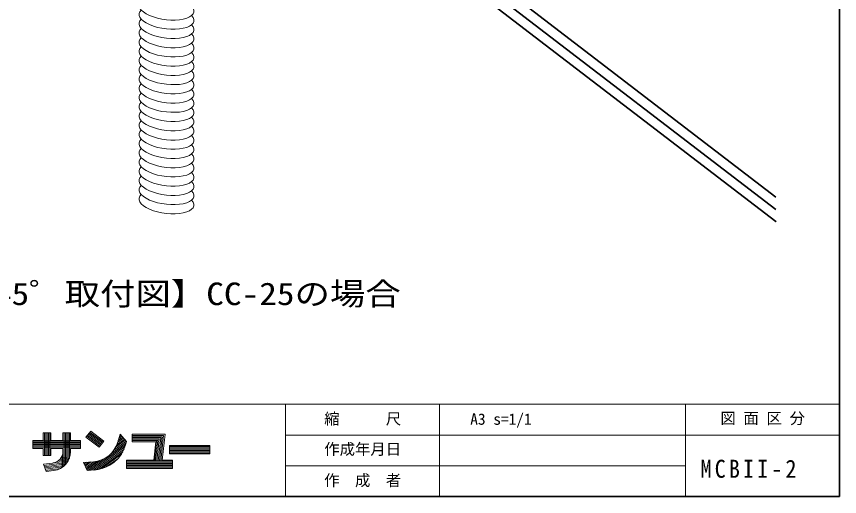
# Model space of a CAD drawing. Units: millimetres on the paper. Extents: x -195 to 195, y -456 to 138.
# Drawn here: x 60.7 to 194.4, y -455.9 to -377.8 of the extents above; entities that cross this region are included whole.
import ezdxf
from ezdxf.enums import TextEntityAlignment as Align

# ---------------------------------------------------------------- set-up
doc = ezdxf.new("R2010")
doc.units = ezdxf.units.MM
for name, color, linetype, lineweight in [('1-1_吊りボルト', 4, 'Continuous', 18), ('1-4_ブレース材', 4, 'Continuous', 18), ('1-8_文字', 4, 'Continuous', 18), ('F-0_図面枠', 4, 'Continuous', 18), ('F-2_文字1', 4, 'Continuous', 18)]:
    doc.layers.add(name, color=color, linetype=linetype, lineweight=lineweight)
doc.layers.add('F-3_文字2', color=7, linetype='Continuous')
doc.styles.add('ＭＳ ゴシック', font='')
doc.styles.get('ＭＳ ゴシック').set_extended_font_data('MS Gothic')

msp = doc.modelspace()

# ---------------------------------------------------------------- linework, layer by layer
at = {"layer": '1-1_吊りボルト'}
for centre in [(85.059, -376.499), (85.059, -377.999), (85.059, -379.499), (85.059, -380.999), (85.059, -382.499), (85.059, -383.999), (85.059, -385.499), (85.059, -386.999), (85.059, -388.499), (85.059, -389.999), (85.059, -391.499), (85.059, -392.999), (85.059, -394.499), (85.059, -395.999), (85.059, -397.499), (85.059, -398.999), (85.059, -400.499), (85.059, -401.999), (85.059, -403.499), (85.059, -404.999), (85.059, -406.499), (85.059, -407.999)]:
    msp.add_ellipse(centre, major_axis=(-4.462, 0.587), ratio=0.414, start_param=5.926419, end_param=9.8904448, dxfattribs=at)
at = {"layer": '1-4_ブレース材', "color": 7, "lineweight": 35}
for p, q in [((116.909, -359.697), (184.021, -411.194)), ((127.086, -363.515), (184.021, -407.203)), ((126.112, -364.784), (184.021, -409.219)), ((184.079, -411.227), (184.021, -411.194))]:
    msp.add_line(p, q, dxfattribs=at)
at = {"layer": 'F-0_図面枠', "color": 7, "lineweight": 35}
for p, q in [((194.382, -455.878), (194.382, -180.878)), ((194.382, -450.878), (194.382, -450.878)), ((-195.118, -455.878), (194.382, -455.878))]:
    msp.add_line(p, q, dxfattribs=at)
at = {"layer": 'F-0_図面枠'}
for p, q in [((-195.118, -440.878), (194.382, -440.878)), ((104.382, -455.878), (104.382, -440.878)), ((129.382, -455.878), (129.382, -440.878)), ((169.382, -455.878), (169.382, -440.878)), ((104.382, -445.878), (194.382, -445.878)), ((104.382, -450.878), (169.382, -450.878))]:
    msp.add_line(p, q, dxfattribs=at)
at = {"layer": 'F-2_文字1'}
for p, q in [((65.042, -446.751), (65.042, -445.498)), ((65.042, -445.498), (66.295, -445.498)), ((65.253, -449.223), (65.253, -445.498)), ((65.464, -449.223), (65.464, -445.498)), ((65.675, -449.223), (65.675, -445.498)), ((65.886, -449.223), (65.886, -445.498)), ((66.097, -449.223), (66.097, -445.498)), ((66.295, -446.751), (66.295, -445.498)), ((68.239, -445.498), (69.492, -445.498)), ((68.239, -446.751), (68.239, -445.498)), ((68.45, -450.908), (68.45, -445.498)), ((68.661, -450.702), (68.661, -445.498)), ((68.872, -450.45), (68.872, -445.498)), ((69.083, -450.128), (69.083, -445.498)), ((69.294, -449.679), (69.294, -445.498)), ((69.492, -446.751), (69.492, -445.498)), ((71.991, -446.227), (72.755, -445.235)), ((71.991, -446.227), (74.133, -447.875)), ((72.12, -446.06), (74.262, -447.708)), ((72.248, -445.893), (74.391, -447.541)), ((72.377, -445.726), (74.519, -447.374)), ((72.506, -445.559), (74.648, -447.207)), ((72.634, -445.391), (74.777, -447.039)), ((72.755, -445.235), (74.897, -446.883)), ((77.119, -447.113), (78.102, -446.392)), ((77.149, -447.014), (77.534, -445.729)), ((77.219, -446.778), (77.964, -446.231)), ((77.32, -446.442), (77.827, -446.071)), ((77.42, -446.107), (77.689, -445.91)), ((77.534, -445.729), (78.584, -446.954)), ((79.47, -446.982), (79.47, -445.729)), ((79.47, -445.729), (84.84, -445.729)), ((79.47, -445.94), (84.605, -445.94)), ((79.47, -446.151), (84.369, -446.151)), ((79.47, -446.362), (84.134, -446.362)), ((83.731, -450.067), (84.134, -446.362)), ((83.944, -450.067), (84.369, -446.151)), ((84.156, -450.067), (84.605, -445.94)), ((84.381, -449.948), (84.84, -445.729)), ((63.361, -446.751), (65.042, -446.751)), ((63.361, -448.069), (63.361, -446.751)), ((63.361, -446.803), (71.107, -446.803)), ((63.361, -447.014), (71.107, -447.014)), ((63.361, -447.225), (71.107, -447.225)), ((63.361, -447.436), (71.107, -447.436)), ((63.361, -447.647), (71.107, -447.647)), ((66.295, -446.751), (68.239, -446.751)), ((69.492, -446.751), (71.107, -446.751)), ((71.107, -448.069), (71.107, -446.751)), ((72.763, -451.613), (78.433, -447.457)), ((73.164, -451.581), (78.319, -447.803)), ((74.133, -447.875), (74.897, -446.883)), ((75.902, -449.051), (78.534, -447.122)), ((76.527, -448.331), (78.515, -446.874)), ((76.811, -447.861), (78.377, -446.713)), ((76.994, -447.466), (78.24, -446.553)), ((78.429, -447.47), (78.584, -446.954)), ((79.47, -446.573), (83.899, -446.573)), ((79.47, -446.784), (83.664, -446.784)), ((79.47, -446.982), (83.311, -446.982)), ((82.988, -449.948), (83.311, -446.982)), ((83.095, -450.067), (83.44, -446.889)), ((83.307, -450.067), (83.664, -446.784)), ((83.519, -450.067), (83.899, -446.573)), ((85.534, -448.926), (85.534, -447.608)), ((85.534, -447.608), (92.126, -447.608)), ((85.534, -447.766), (92.126, -447.766)), ((92.126, -448.926), (92.126, -447.608)), ((63.361, -447.858), (71.107, -447.858)), ((63.361, -448.069), (65.042, -448.069)), ((65.042, -449.223), (65.042, -448.069)), ((66.295, -448.069), (68.239, -448.069)), ((66.295, -449.223), (66.295, -448.069)), ((68.239, -448.598), (68.239, -448.069)), ((68.239, -450.998), (68.239, -448.6)), ((69.492, -448.069), (71.107, -448.069)), ((69.492, -448.593), (69.492, -448.069)), ((73.571, -451.544), (78.167, -448.175)), ((74.024, -451.473), (77.963, -448.586)), ((74.564, -451.339), (77.673, -449.06)), ((85.534, -447.977), (92.126, -447.977)), ((85.534, -448.188), (92.126, -448.188)), ((85.534, -448.399), (92.126, -448.399)), ((85.534, -448.61), (92.126, -448.61)), ((85.534, -448.821), (92.126, -448.821)), ((85.534, -448.926), (92.126, -448.926)), ((65.042, -449.223), (66.295, -449.223)), ((65.094, -450.615), (66.618, -450.426)), ((65.163, -450.819), (68.945, -450.349)), ((66.625, -450.425), (69.008, -450.128)), ((67.442, -450.111), (68.982, -449.919)), ((67.732, -449.862), (68.956, -449.71)), ((67.922, -449.626), (68.93, -449.5)), ((68.134, -450.998), (68.134, -449.205)), ((71.601, -450.343), (73.186, -450.215)), ((71.601, -450.343), (72.161, -451.662)), ((71.695, -450.565), (72.047, -450.307)), ((71.78, -450.764), (72.448, -450.275)), ((71.865, -450.964), (72.849, -450.242)), ((71.95, -451.163), (73.25, -450.21)), ((72.034, -451.363), (73.682, -450.155)), ((72.119, -451.562), (74.216, -450.025)), ((72.362, -451.646), (75.09, -449.646)), ((75.295, -451.065), (77.191, -449.675)), ((78.58, -451.332), (78.58, -449.948)), ((78.58, -449.948), (82.988, -449.948)), ((78.58, -450.067), (86.029, -450.067)), ((78.58, -450.278), (86.029, -450.278)), ((78.58, -450.488), (86.029, -450.488)), ((84.381, -449.948), (86.029, -449.948)), ((86.029, -451.332), (86.029, -449.948)), ((65.094, -450.615), (65.504, -451.826)), ((65.232, -451.023), (68.766, -450.583)), ((65.301, -451.227), (68.542, -450.824)), ((65.37, -451.431), (68.249, -451.073)), ((65.439, -451.635), (67.829, -451.338)), ((65.504, -451.826), (66.785, -451.667)), ((72.161, -451.662), (73.477, -451.555)), ((78.58, -450.699), (86.029, -450.699)), ((78.58, -450.91), (86.029, -450.91)), ((78.58, -451.121), (86.029, -451.121)), ((78.58, -451.332), (86.029, -451.332))]:
    msp.add_line(p, q, dxfattribs=at)
for centre, radius, start, end in [((72.912, -445.823), 4.4, 273.5696, 344.30289), ((72.908, -445.82), 5.762, 273.9684, 344.73839), ((66.388, -448.589), 1.851, 277.12369, 0.28418), ((66.388, -448.589), 3.103, 277.45369, 359.92859)]:
    msp.add_arc(centre, radius, start, end, dxfattribs=at)

# ---------------------------------------------------------------- texts
at = {"layer": '1-8_文字', "color": 3, "style": 'ＭＳ ゴシック', "width": 1.15}
msp.add_text('【45゜取付図】CC-25の場合', height=3.666, dxfattribs=at).set_placement((51.286, -425.86), align=Align.BOTTOM_LEFT)
at = {"layer": 'F-2_文字1', "color": 7, "style": 'ＭＳ ゴシック'}
for s, p in [('縮\u3000\u3000\u3000尺', (110.682, -444.707)), ('図 面 区 分', (175.027, -444.625)), ('作成年月日', (110.682, -449.634)), ('作\u3000成\u3000者', (110.682, -454.707))]:
    msp.add_text(s, height=1.833, dxfattribs=at).set_placement(p, align=Align.BOTTOM_LEFT)
at = {"layer": 'F-3_文字2', "style": 'ＭＳ ゴシック'}
msp.add_text('A3 s=1/1', height=1.833, dxfattribs=at).set_placement((134.4, -444.76), align=Align.BOTTOM_LEFT)
at = {"layer": 'F-3_文字2', "insert": (171.805, -452.881), "char_height": 2.933, "attachment_point": 7, "style": 'ＭＳ ゴシック'}
msp.add_mtext('\\T1.28;\\W0.9;MCBII-2', dxfattribs=at)

doc.saveas('drawing.dxf')
